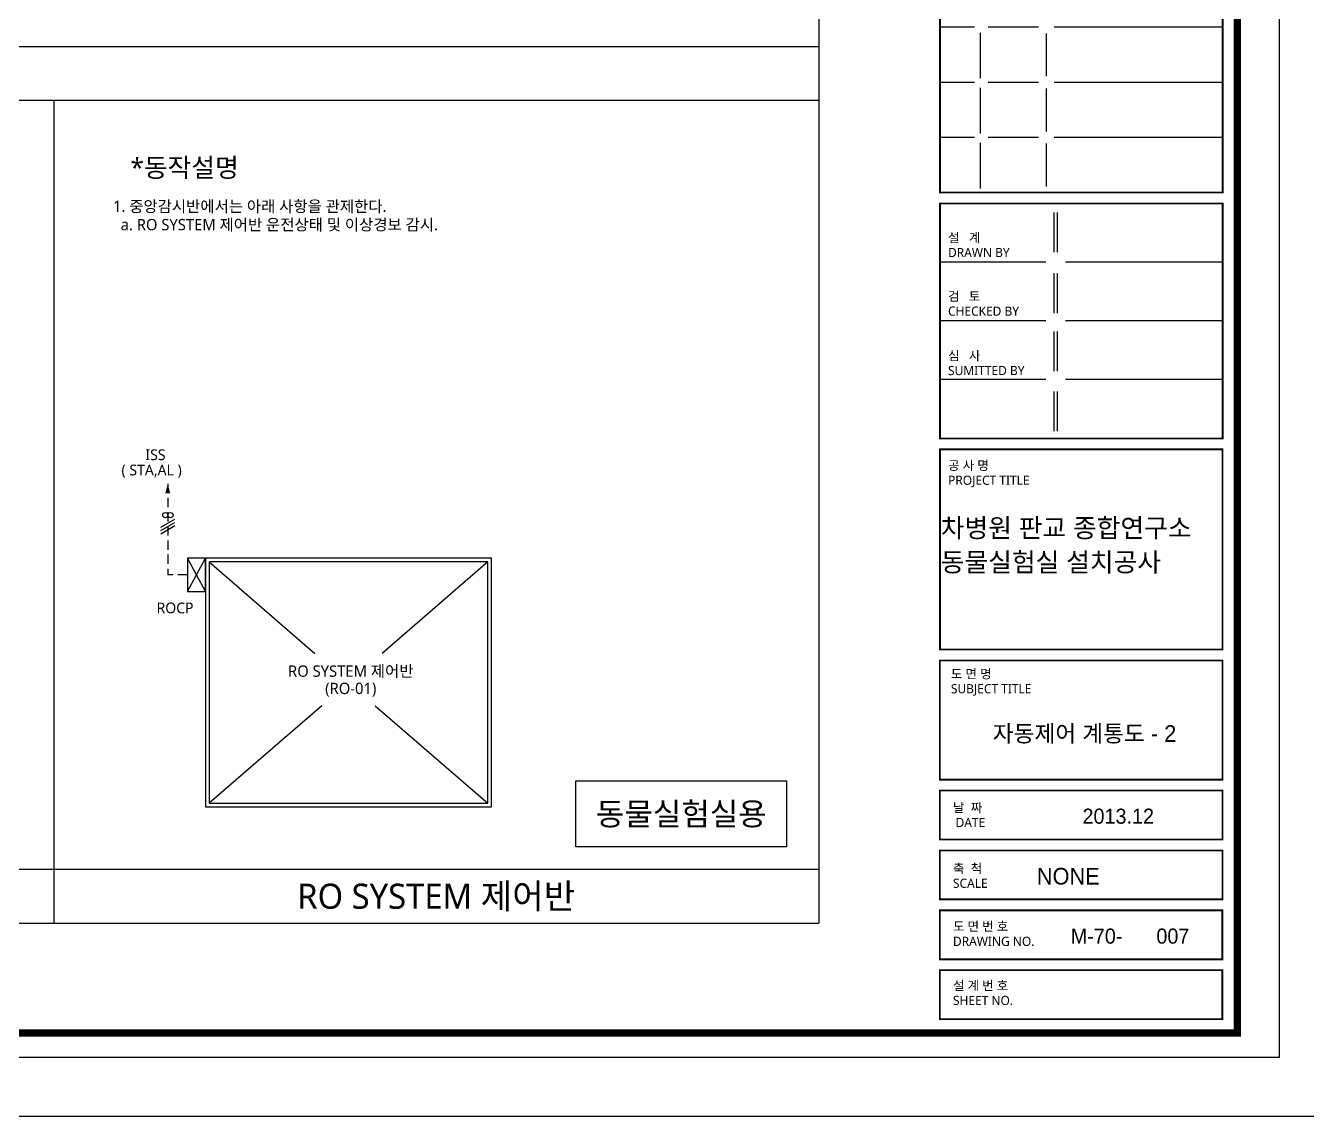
# Model space of a CAD drawing. Header units: millimetres. Extents: x -86 to 11742, y 5229 to 11464.
# Drawn here: x 5499.1 to 5838.3, y 5229.3 to 5518 of the extents above; entities that cross this region are included whole.
import ezdxf
from ezdxf.enums import TextEntityAlignment as Align

# ---------------------------------------------------------------- set-up
doc = ezdxf.new("R2010")
doc.units = ezdxf.units.MM
doc.header["$LTSCALE"] = 5
doc.linetypes.add('DASHED', pattern=[0.75, 0.5, -0.25])
for name, color, linetype in [('7', 7, 'CONTINUOUS'), ('AUTO', 7, 'CONTINUOUS'), ('FORM', 7, 'CONTINUOUS'), ('SOLID253', 253, 'CONTINUOUS')]:
    doc.layers.add(name, color=color, linetype=linetype)
doc.styles.add('GHD', font='Dotum.ttf')
doc.styles.add('QQ', font='MALGUN.TTF.TTF')
doc.styles.add('STYLE1', font='MALGUN.TTF.TTF', dxfattribs={"height": 2.5})
doc.styles.add('울릉도M', font='h2wulm.TTF')

# ---------------------------------------------------------------- blocks, each defined once
blk = doc.blocks.new('form')
at = {"layer": 'AUTO'}
blk.add_line((816.92, -15.6), (-24.08, -15.6), dxfattribs=at)
at = {"layer": 'FORM', "color": 7}
for p, q in [((712.21, 272.62), (703.1, 272.62)), ((729.16, 272.62), (715.81, 272.62)), ((778.03, 272.62), (733.31, 272.62)), ((713.79, 259.13), (713.79, 271.17)), ((731.27, 259.66), (731.27, 270.98)), ((712.21, 258.05), (703.1, 258.05)), ((729.16, 258.05), (715.81, 258.05)), ((778.03, 258.05), (733.31, 258.05)), ((713.79, 244.56), (713.79, 256.6)), ((731.27, 245.09), (731.27, 256.41)), ((712.21, 243.48), (703.1, 243.48)), ((713.79, 229.99), (713.79, 242.03)), ((729.16, 243.48), (715.81, 243.48)), ((731.27, 230.52), (731.27, 241.84)), ((778.03, 243.48), (733.31, 243.48)), ((733.31, 213.08), (733.31, 223.62)), ((734.21, 213.08), (734.21, 223.62)), ((731.09, 210.45), (703.1, 210.45)), ((777.9, 210.45), (736.34, 210.45)), ((733.31, 197.01), (733.31, 207.55)), ((734.21, 197.01), (734.21, 207.55)), ((731.09, 194.91), (703.1, 194.91)), ((777.9, 194.91), (736.34, 194.91)), ((733.31, 181.6), (733.31, 192.14)), ((734.21, 181.6), (734.21, 192.14)), ((731.09, 179.37), (703.1, 179.37)), ((777.9, 179.37), (736.34, 179.37)), ((733.31, 165.74), (733.31, 176.28)), ((734.21, 165.74), (734.21, 176.28))]:
    blk.add_line(p, q, dxfattribs=at)
at = {"layer": 'FORM', "color": 3}
blk.add_lwpolyline([(0, 562.79), (792.83, 562.79), (792.83, 0), (0, 0)], close=True, dxfattribs=at)
at = {"layer": 'FORM', "color": 2, "const_width": 1.94}
blk.add_lwpolyline([(12.48, 6.47), (12.48, 555.28), (781.78, 555.28), (781.78, 6.47)], close=True, dxfattribs=at)
at = {"layer": 'FORM', "color": 3, "const_width": 0.486}
for points in [[(777.9, 335.75), (703.1, 335.75), (703.1, 228.91), (777.9, 228.91)], [(703.1, 163.82), (777.9, 163.82), (777.9, 225.99), (703.1, 225.99)], [(777.89, 107.95), (777.89, 160.91), (703.09, 160.91), (703.09, 107.95)], [(777.88, 73.53), (777.88, 105.03), (703.08, 105.03), (703.08, 73.53)], [(777.87, 57.68), (777.87, 70.62), (703.07, 70.62), (703.07, 57.68)], [(777.86, 41.83), (777.86, 54.77), (703.06, 54.77), (703.06, 41.83)], [(777.85, 25.98), (777.85, 38.92), (703.05, 38.92), (703.05, 25.98)], [(777.84, 10.13), (777.84, 23.07), (703.04, 23.07), (703.04, 10.13)]]:
    blk.add_lwpolyline(points, close=True, dxfattribs=at)
at = {"layer": 'FORM', "color": 7, "style": 'STYLE1'}
for s, height, p in [('설   계', 2.428, (705.23, 215.75)), ('DRAWN BY', 2.428, (705.23, 211.81)), ('검   토', 2.428, (705.23, 200.23)), ('CHECKED BY', 2.428, (705.23, 196.3)), ('심   사', 2.428, (705.23, 184.5)), ('SUMITTED BY', 2.4284, (705.23, 180.57)), ('공 사 명', 2.428, (705.25, 155.47)), ('PROJECT TITLE', 2.4284, (705.25, 151.54)), ('도 면 명', 2.428, (705.99, 100.3)), ('SUBJECT TITLE', 2.4284, (705.99, 96.37)), ('날  짜', 2.428, (706.54, 64.9)), ('DATE', 2.428, (707.23, 60.97)), ('축  척', 2.428, (706.54, 48.81)), ('SCALE', 2.428, (706.54, 44.88)), ('도 면 번 호', 2.428, (706.54, 33.49)), ('DRAWING NO.', 2.4284, (706.54, 29.51)), ('설 계 번 호', 2.428, (706.54, 17.8)), ('SHEET NO.', 2.428, (706.54, 13.87))]:
    blk.add_text(s, height=height, dxfattribs=at).set_placement(p)

msp = doc.modelspace()

# ---------------------------------------------------------------- linework, layer by layer
at = {"layer": 'AUTO', "color": 2}
for p, q in [((5709, 5745.96), (5709, 5280.46)), ((5082, 5512.51), (5709, 5512.51)), ((5082, 5498.26), (5709, 5498.26)), ((5506.59, 5498.26), (5506.59, 5280.46)), ((5082, 5294.71), (5709, 5294.71)), ((5082, 5280.46), (5709, 5280.46))]:
    msp.add_line(p, q, dxfattribs=at)
at = {"layer": 'AUTO', "color": 4, "linetype": 'DASHED'}
for p in [(5536.73, 5396.77), (5541.92, 5372.65)]:
    msp.add_line(p, (5536.73, 5372.65), dxfattribs=at)
at = {"layer": 'AUTO'}
for p, q in [((5534.91, 5385.23), (5538.62, 5387.37)), ((5534.91, 5384.37), (5538.62, 5386.51)), ((5534.91, 5383.51), (5538.62, 5385.66))]:
    msp.add_line(p, q, dxfattribs=at)
at = {"layer": 'AUTO', "color": 7}
for p, q in [((5541.92, 5368.25), (5546.72, 5377.05)), ((5546.72, 5368.25), (5541.92, 5377.05))]:
    msp.add_line(p, q, dxfattribs=at)
at = {"layer": 'AUTO', "color": 3, "linetype": 'Continuous'}
for p, q in [((5547.72, 5376.05), (5575.67, 5351.84)), ((5621.4, 5376.05), (5593.45, 5351.84)), ((5577.49, 5338.01), (5547.72, 5312.23)), ((5591.63, 5338.01), (5621.4, 5312.23))]:
    msp.add_line(p, q, dxfattribs=at)
at = {"layer": 'AUTO'}
msp.add_lwpolyline([(5536.73, 5396.77, 0, 1.29, 0), (5536.73, 5394.2, 1.29, 1.29, 0)], format="xyseb", dxfattribs=at)
at = {"layer": 'AUTO', "color": 7}
msp.add_lwpolyline([(5541.92, 5377.05), (5541.92, 5368.25), (5546.72, 5368.25), (5546.72, 5377.05)], close=True, dxfattribs=at)
at = {"layer": 'AUTO', "color": 3, "linetype": 'Continuous'}
for points in [[(5546.72, 5311.23), (5622.4, 5311.23), (5622.4, 5377.05), (5546.72, 5377.05)], [(5547.72, 5312.23), (5621.4, 5312.23), (5621.4, 5376.05), (5547.72, 5376.05)]]:
    msp.add_lwpolyline(points, close=True, dxfattribs=at)
at = {"layer": 'AUTO'}
for centre in [(5536.08, 5388.46), (5537.45, 5388.46)]:
    msp.add_circle(centre, 0.686, dxfattribs=at)
at = {"layer": 'SOLID253', "color": 2}
msp.add_lwpolyline([(5644.76, 5318.09), (5700.52, 5318.09), (5700.52, 5300.64), (5644.76, 5300.64)], close=True, dxfattribs=at)

# ---------------------------------------------------------------- block references
at = {"layer": 'AUTO', "xscale": 0.999994771384126, "yscale": 0.999994771384126, "zscale": 0.999994771384126}
msp.add_blockref('form', (5038.01, 5244.93), dxfattribs=at)

# ---------------------------------------------------------------- texts
at = {"layer": '7', "style": '울릉도M'}
for s, p in [('M-70-', (5775.72, 5275.04)), ('007', (5798.38, 5275.04))]:
    msp.add_text(s, height=4, dxfattribs=at).set_placement(p)
at = {"layer": 'AUTO', "color": 171, "style": 'QQ'}
msp.add_text('*동작설명', height=5, dxfattribs=at).set_placement((5541.17, 5480.47), align=Align.MIDDLE)
at = {"layer": 'AUTO', "style": 'QQ'}
for s, p in [('1. 중앙감시반에서는 아래 사항을 관제한다.', (5522.23, 5468.68)), ('  a. RO SYSTEM 제어반 운전상태 및 이상경보 감시.', (5522.23, 5463.83))]:
    msp.add_text(s, height=3, dxfattribs=at).set_placement(p)
at = {"layer": 'AUTO', "color": 2, "style": 'QQ'}
msp.add_text('ISS', height=2.85, dxfattribs=at).set_placement((5530.8, 5403))
at = {"layer": 'AUTO', "color": 4}
for s, height, style, p in [('( STA,AL )', 2.85, 'QQ', (5524.48, 5398.96)), ('ROCP', 2.85, 'QQ', (5533.75, 5362.46)), ('NONE', 4.4, 'GHD', (5766.75, 5290.69))]:
    msp.add_text(s, height=height, dxfattribs=dict(at, style=style)).set_placement(p)
at = {"layer": 'AUTO', "color": 2, "style": 'QQ'}
for s, p in [('RO SYSTEM 제어반', (5585.16, 5347.17)), ('(RO-01)', (5585.16, 5342.59))]:
    msp.add_text(s, height=3, dxfattribs=at).set_placement(p, align=Align.MIDDLE_CENTER)
at = {"layer": 'AUTO', "color": 4, "style": 'GHD'}
msp.add_text('자동제어 계통도 - 2', height=4.4, dxfattribs=at).set_placement((5779.36, 5330.65), align=Align.MIDDLE_CENTER)
at = {"layer": 'AUTO', "style": 'QQ'}
msp.add_text('동물실험실용', height=6, dxfattribs=at).set_placement((5672.64, 5309.37), align=Align.MIDDLE_CENTER)
at = {"layer": 'AUTO', "color": 7, "style": 'QQ'}
msp.add_text('RO SYSTEM 제어반', height=6.65, dxfattribs=at).set_placement((5607.79, 5287.59), align=Align.MIDDLE_CENTER)
at = {"layer": 'FORM', "color": 7, "style": 'GHD'}
for s, height, p in [('차병원 판교 종합연구소', 5, (5741.32, 5382.56)), ('동물실험실 설치공사', 5, (5741.32, 5373.52)), ('2013.12', 4, (5778.83, 5306.77))]:
    msp.add_text(s, height=height, dxfattribs=at).set_placement(p)

doc.saveas('drawing.dxf')
